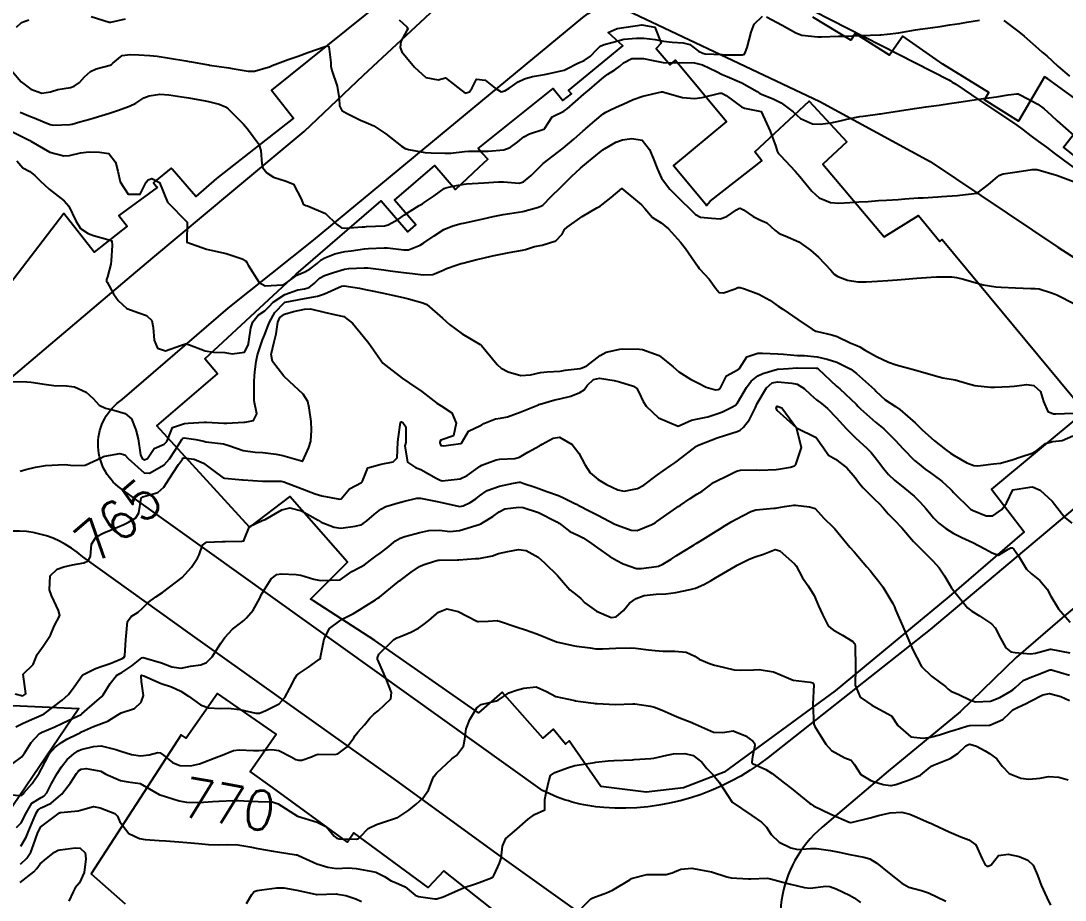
# Model space of a CAD drawing. Header units: metres. Extents: x 318500 to 325275, y 7408834 to 7428799.
# Drawn here: x 320333.5 to 320439.3, y 7410023.3 to 7410112.4 of the extents above; entities that cross this region are included whole.
import ezdxf
from ezdxf.enums import TextEntityAlignment as Align

# ---------------------------------------------------------------- set-up
doc = ezdxf.new("R2010")
doc.units = ezdxf.units.M
doc.header["$MEASUREMENT"] = 0
for name, color, linetype in [('Cotas', 45, 'Continuous'), ('Curvas de Nivel 1m', 11, 'Continuous'), ('Curvas de Nivel 5m', 15, 'Continuous'), ('Edificações', 30, 'Continuous'), ('Vias Primárias', 230, 'Continuous')]:
    doc.layers.add(name, color=color, linetype=linetype)
doc.styles.add('Style-STANDARD', font='STANDARD.shx')

msp = doc.modelspace()

# ---------------------------------------------------------------- linework, layer by layer
at = {"layer": 'Curvas de Nivel 1m', "flags": 128}
for points, elevation in [([(320333.04, 7410111.77), (320333.54, 7410112.23), (320334.29, 7410112.51)], 758), ([(320340.59, 7410112.83), (320342.42, 7410112.26), (320342.58, 7410112.26), (320344.08, 7410112.59)], 758), ([(320371.8, 7410112.51), (320372.58, 7410111.8), (320372.66, 7410111.7), (320372.69, 7410111.59), (320372.58, 7410111.43), (320371.97, 7410110.3), (320371.9, 7410109.71), (320372.07, 7410109.24), (320372.54, 7410108.68), (320373.37, 7410107.69), (320374.51, 7410106.64), (320375.76, 7410106.42), (320376.51, 7410106.61), (320377.74, 7410105.63), (320378.49, 7410105.07), (320378.92, 7410105.19), (320379.2, 7410105.61), (320379.63, 7410106.49), (320380.51, 7410106.38), (320381.53, 7410105.58), (320382.13, 7410105.21), (320382.5, 7410105.29), (320382.94, 7410105.56), (320383.85, 7410106.21), (320384.51, 7410106.52), (320385.3, 7410106.75), (320386.52, 7410106.96), (320386.98, 7410107.05), (320388.53, 7410107.41), (320388.59, 7410107.43), (320388.71, 7410107.49), (320389.91, 7410108.1), (320390.54, 7410108.39), (320391.19, 7410108.81), (320391.78, 7410109.45), (320392.17, 7410109.84), (320392.57, 7410109.99), (320393.33, 7410110.19), (320394.57, 7410110.54), (320395.83, 7410110.65), (320396.57, 7410110.63), (320397.73, 7410110.52), (320398.57, 7410110.35), (320399.46, 7410110.23), (320400.57, 7410110.17), (320401.25, 7410110), (320402.12, 7410109.31), (320402.56, 7410109.11), (320402.79, 7410109.07), (320404.56, 7410108.98), (320404.87, 7410108.96), (320406.56, 7410108.96), (320406.78, 7410109.03), (320406.9, 7410109.24), (320407.04, 7410109.71), (320407.46, 7410111.24), (320407.76, 7410112.07), (320408.6, 7410112.86)], 758), ([(320409.01, 7410112.81), (320410.59, 7410111.96), (320411.97, 7410111.18), (320412.58, 7410110.93), (320414.2, 7410110.77), (320414.58, 7410110.77), (320416.29, 7410110.83), (320416.58, 7410110.84), (320416.84, 7410110.85), (320418.58, 7410110.91), (320420.49, 7410110.97), (320420.58, 7410110.98), (320421.22, 7410111.05), (320422.43, 7410111.19), (320422.58, 7410111.21), (320424.12, 7410111.48), (320424.59, 7410111.55), (320425.86, 7410111.73), (320426.59, 7410111.83), (320427.58, 7410111.98), (320428.6, 7410112.14), (320429.29, 7410112.25), (320430.6, 7410112.45)], 758), ([(320433.07, 7410112.43), (320434.59, 7410111.29), (320435.1, 7410110.86), (320436.57, 7410109.57), (320436.95, 7410109.23), (320437.4, 7410108.84), (320438.54, 7410107.82), (320439.69, 7410106.8)], 758), ([(320332.52, 7410107.36), (320333.5, 7410106.23), (320334.49, 7410105.49), (320335.61, 7410105.07), (320336.49, 7410105.2), (320337.23, 7410105.43), (320338.49, 7410105.64), (320338.88, 7410105.77), (320339.41, 7410106.15), (320339.93, 7410106.72), (320340.52, 7410107.25), (320341.09, 7410107.55), (320342.53, 7410107.91), (320342.66, 7410107.97), (320342.8, 7410108.1), (320343.75, 7410108.87), (320344.54, 7410109), (320345.44, 7410108.96), (320346.54, 7410108.9), (320347.3, 7410108.81), (320348.54, 7410108.6), (320350.2, 7410108.33), (320350.53, 7410108.28), (320350.78, 7410108.24), (320352.28, 7410107.97), (320352.53, 7410107.93), (320352.58, 7410107.92), (320354.53, 7410107.62), (320354.9, 7410107.56), (320356.52, 7410107.29), (320357.15, 7410107.29), (320358.53, 7410107.69), (320358.67, 7410107.75), (320358.95, 7410107.88), (320360.54, 7410108.48), (320361.58, 7410108.81), (320362.54, 7410109.19), (320364.32, 7410109.81), (320364.5, 7410109.86), (320364.55, 7410109.87), (320364.67, 7410109.81), (320364.89, 7410108.16), (320364.87, 7410107.8), (320364.97, 7410107.36), (320365.53, 7410105.79), (320365.73, 7410104.54), (320365.75, 7410103.79), (320366, 7410103.32), (320366.46, 7410103.04), (320367.87, 7410102.35), (320368.45, 7410102.09), (320368.7, 7410102), (320369.22, 7410101.75), (320370.44, 7410100.95), (320372.04, 7410099.71), (320372.42, 7410099.45), (320372.74, 7410099.37), (320374.41, 7410099.07), (320375.04, 7410099.03), (320376.41, 7410098.99), (320377.05, 7410099), (320378.41, 7410099.17), (320378.83, 7410099.2), (320380.41, 7410099.19), (320380.81, 7410099.19), (320382.42, 7410099.32), (320383.06, 7410099.56), (320383.83, 7410100.15), (320384.44, 7410100.64), (320385.01, 7410100.96), (320386.45, 7410101.43), (320386.51, 7410101.45), (320386.55, 7410101.51), (320387.31, 7410102.66), (320388.48, 7410103.24), (320388.63, 7410103.33), (320388.81, 7410103.49), (320390.5, 7410104.96), (320391.09, 7410105.45), (320391.85, 7410106.1), (320392.52, 7410106.7), (320392.94, 7410107.01), (320393.65, 7410107.42), (320394.16, 7410107.79), (320394.54, 7410108.14), (320395.37, 7410108.58), (320396.55, 7410108.59), (320397.54, 7410108.37), (320398.54, 7410108.17), (320399.73, 7410108.15), (320400.54, 7410108.18), (320401.71, 7410108.14), (320402.54, 7410107.94), (320403.95, 7410107.28), (320404.53, 7410106.97), (320405.04, 7410106.75), (320406.51, 7410106.11), (320408.07, 7410105.23), (320408.33, 7410105.05), (320408.5, 7410104.97), (320409.75, 7410104.46), (320410.49, 7410104.09), (320411.73, 7410103.18), (320412.47, 7410102.5), (320413.66, 7410101.96), (320414.46, 7410101.94), (320415.52, 7410102.06), (320416.47, 7410102.26), (320417.14, 7410102.43), (320418.47, 7410102.69), (320418.82, 7410102.74), (320420.48, 7410102.98), (320420.55, 7410102.99), (320420.98, 7410103.05), (320422.48, 7410103.27), (320424, 7410103.5), (320424.49, 7410103.57), (320425.15, 7410103.67), (320426.49, 7410103.86), (320427.54, 7410104.01), (320428.49, 7410104.15), (320429.18, 7410104.25), (320430.5, 7410104.45), (320432.31, 7410104.71), (320432.5, 7410104.74), (320433.5, 7410104.89), (320434.36, 7410105.01), (320434.5, 7410104.99), (320434.78, 7410104.87), (320436.49, 7410103.95), (320437.13, 7410103.48), (320437.86, 7410102.83), (320438.47, 7410102.28), (320440.14, 7410100.79)], 759), ([(320332.44, 7410101.25), (320334.32, 7410100.31), (320334.42, 7410100.26), (320334.5, 7410100.21), (320336.4, 7410099.09), (320337.83, 7410098.73), (320338.4, 7410098.77), (320339.51, 7410099.04), (320340.4, 7410099.12), (320341.44, 7410099.08), (320342.4, 7410098.95), (320343.06, 7410098.09), (320343.29, 7410097.18), (320343.55, 7410096.09), (320344.35, 7410094.84), (320345.57, 7410094.84), (320346.18, 7410096.05), (320346.37, 7410096.28), (320346.75, 7410096.42), (320347.52, 7410096.03), (320348.34, 7410094.02), (320350.31, 7410092), (320350.29, 7410089.99), (320352.28, 7410089.27), (320353.18, 7410089.05), (320354.27, 7410088.83), (320355.88, 7410088.3), (320356.26, 7410088.07), (320356.37, 7410087.91), (320356.51, 7410087.65), (320357.61, 7410085.9), (320358.23, 7410085.56), (320360.02, 7410085.65), (320360.23, 7410085.76), (320360.38, 7410085.86), (320361.44, 7410086.64), (320362.25, 7410086.97), (320362.8, 7410087.28), (320363.48, 7410087.82), (320363.89, 7410088.19), (320364.27, 7410088.4), (320365.27, 7410088.8), (320366.28, 7410089.02), (320366.94, 7410089.11), (320368.28, 7410089.3), (320368.69, 7410089.34), (320370.29, 7410089.41), (320370.62, 7410089.39), (320372.28, 7410089.19), (320372.76, 7410089.21), (320373.92, 7410089.68), (320374.29, 7410089.9), (320375.33, 7410090.63), (320376.31, 7410091.27), (320377.25, 7410091.64), (320378.09, 7410091.85), (320378.31, 7410091.9), (320379.71, 7410092.21), (320380.32, 7410092.35), (320381.32, 7410092.58), (320382.33, 7410092.78), (320383.01, 7410092.88), (320384.33, 7410093.09), (320385.91, 7410093.52), (320386.21, 7410093.64), (320386.34, 7410093.73), (320387.24, 7410094.62), (320388.11, 7410095.49), (320388.24, 7410095.62), (320388.37, 7410095.75), (320389.26, 7410096.61), (320390.16, 7410097.46), (320390.4, 7410097.67), (320391.74, 7410098.76), (320392.42, 7410099.32), (320392.49, 7410099.36), (320392.59, 7410099.43), (320393.74, 7410100.11), (320394.43, 7410100.35), (320395.37, 7410100.46), (320396.43, 7410100.3), (320397.17, 7410099.37), (320397.53, 7410098.48), (320397.96, 7410097.36), (320398.39, 7410096.45), (320399.22, 7410095.34), (320400.35, 7410094.23), (320401.27, 7410093.32), (320401.81, 7410092.78), (320402.33, 7410092.51), (320403.45, 7410092.4), (320404.33, 7410092.35), (320405, 7410092.59), (320405.98, 7410093.25), (320406.2, 7410093.39), (320406.34, 7410093.41), (320406.67, 7410093.25), (320407.67, 7410092.56), (320408.33, 7410092.24), (320409.04, 7410091.93), (320409.87, 7410091.2), (320410.31, 7410090.86), (320410.9, 7410090.6), (320412.3, 7410090.02), (320413.48, 7410089.15), (320414.28, 7410088.44), (320415.54, 7410087.12), (320415.88, 7410086.74), (320416.25, 7410086.49), (320417.21, 7410086.14), (320418.25, 7410085.94), (320419.12, 7410085.95), (320420.25, 7410086.02), (320421.29, 7410086.09), (320422.25, 7410086.15), (320423.06, 7410086.22), (320424.25, 7410086.33), (320425.7, 7410086.43), (320426.25, 7410086.47), (320427.77, 7410086.47), (320428.25, 7410086.4), (320428.98, 7410086.21), (320430.25, 7410085.85), (320430.97, 7410085.65), (320432.25, 7410085.45), (320432.77, 7410085.41), (320434.24, 7410085.34), (320435.8, 7410085.29), (320436.24, 7410085.29), (320436.64, 7410085.24), (320437.9, 7410084.83), (320438.24, 7410084.7), (320438.41, 7410084.64), (320440.22, 7410083.72)], 761), ([(320333.08, 7410098.23), (320333.69, 7410097.52), (320334.38, 7410097.13), (320334.9, 7410096.73), (320335.43, 7410096.19), (320336.36, 7410095.35), (320337.85, 7410094.16), (320338.33, 7410093.62), (320339.03, 7410092.15), (320339.52, 7410091.36), (320340.3, 7410090.86), (320340.82, 7410090.65), (320342.29, 7410090.23), (320342.7, 7410090.1), (320342.73, 7410089.65), (320342.63, 7410088.09), (320342.59, 7410087.76), (320342.24, 7410086.47), (320342.15, 7410086.19), (320342.14, 7410086.1), (320342.16, 7410086.03), (320342.23, 7410085.91), (320342.87, 7410084.75), (320343.33, 7410084.08), (320344.2, 7410083.24), (320345.42, 7410082.83), (320346.19, 7410082.53), (320346.74, 7410082.04), (320346.89, 7410081.32), (320346.97, 7410080.04), (320347.33, 7410079.22), (320348.14, 7410078.98), (320349.65, 7410079.5), (320350.15, 7410079.66), (320350.55, 7410079.58), (320352.14, 7410078.97), (320353, 7410078.82), (320354.14, 7410078.8), (320354.87, 7410078.66), (320356.14, 7410078.82), (320356.5, 7410079.55), (320356.57, 7410079.91), (320356.77, 7410081.3), (320356.97, 7410081.9), (320357.52, 7410082.57), (320358.2, 7410083), (320358.64, 7410083.45), (320359.04, 7410083.88), (320360.22, 7410084.66), (320361.53, 7410085.14), (320362.22, 7410085.26), (320362.67, 7410085.38), (320363.23, 7410085.82), (320363.73, 7410086.32), (320364.24, 7410086.6), (320365.14, 7410086.9), (320366.25, 7410087.25), (320366.71, 7410087.32), (320368.25, 7410087.38), (320368.64, 7410087.36), (320370.25, 7410087.17), (320370.89, 7410087.08), (320372.25, 7410086.9), (320373.14, 7410086.79), (320374.24, 7410086.66), (320375.2, 7410086.71), (320376.25, 7410087.12), (320376.61, 7410087.29), (320377.58, 7410087.63), (320378.08, 7410087.8), (320378.26, 7410087.86), (320379.66, 7410088.21), (320380.27, 7410088.35), (320381.27, 7410088.59), (320382.28, 7410088.79), (320382.93, 7410088.91), (320384.28, 7410089.16), (320384.6, 7410089.22), (320385.5, 7410089.52), (320386.29, 7410089.68), (320387.68, 7410090.11), (320388.31, 7410090.79), (320388.56, 7410091.24), (320388.83, 7410091.48), (320390.33, 7410092.58), (320391.83, 7410093.44), (320392.15, 7410093.62), (320392.34, 7410093.76), (320393.27, 7410094.5), (320394.37, 7410095.41), (320396.35, 7410093.77), (320396.69, 7410093.37), (320397.45, 7410092.48), (320398.33, 7410091.94), (320399.07, 7410091.34), (320400.3, 7410089.97), (320400.81, 7410089.32), (320402.1, 7410087.47), (320402.19, 7410087.3), (320402.22, 7410087.26), (320402.26, 7410087.23), (320403.21, 7410086.24), (320403.88, 7410085.28), (320404.23, 7410084.89), (320404.67, 7410084.83), (320405.84, 7410085.25), (320406.12, 7410085.37), (320406.24, 7410085.39), (320406.36, 7410085.37), (320406.8, 7410085.24), (320408.23, 7410084.72), (320409.34, 7410084.09), (320410.21, 7410083.49), (320410.65, 7410083.19), (320412.19, 7410082.13), (320413.64, 7410081.15), (320414.01, 7410080.97), (320414.18, 7410080.92), (320415.63, 7410080.58), (320416.17, 7410080.4), (320417.49, 7410079.77), (320418.16, 7410079.49), (320418.46, 7410079.38), (320418.93, 7410079.08), (320420.15, 7410078.39), (320421.36, 7410077.83), (320422.14, 7410077.56), (320424.13, 7410077.01), (320426.12, 7410076.42), (320426.87, 7410076.22), (320428.12, 7410076.02), (320429.39, 7410075.66), (320430.11, 7410075.46), (320431.71, 7410075.3), (320432.11, 7410075.3), (320433.62, 7410075.36), (320434.11, 7410075.4), (320435.4, 7410075.57), (320436.11, 7410075.46), (320436.78, 7410074.84), (320437.08, 7410073.82), (320437.51, 7410072.83), (320438.08, 7410072.58), (320438.31, 7410072.58), (320440.08, 7410072.66)], 762), ([(320332.46, 7410075.86), (320334.09, 7410075.82), (320334.51, 7410075.79), (320336.09, 7410075.54), (320336.82, 7410075.44), (320338.09, 7410075.41), (320338.92, 7410075.31), (320340.08, 7410074.78), (320340.8, 7410074.12), (320341.42, 7410073.47), (320342.06, 7410073.14), (320342.91, 7410072.94), (320344.06, 7410072.62), (320344.7, 7410072.06), (320345.14, 7410070.96), (320345.35, 7410070.06), (320345.61, 7410068.44), (320345.76, 7410068.05), (320345.99, 7410067.91), (320346.31, 7410068.05), (320346.98, 7410069.06), (320348.01, 7410069.52), (320348.26, 7410069.77), (320348.35, 7410070.02), (320348.84, 7410071.21), (320350.04, 7410071.61), (320350.41, 7410071.62), (320352.05, 7410071.73), (320352.28, 7410071.73), (320354.05, 7410071.64), (320354.35, 7410071.63), (320356.05, 7410071.73), (320356.21, 7410071.75), (320357.04, 7410071.9), (320357.38, 7410072.57), (320357.11, 7410073.9), (320357.11, 7410074.87), (320357.1, 7410075.9), (320357.17, 7410076.85), (320357.31, 7410077.9), (320357.46, 7410078.57), (320357.88, 7410079.89), (320357.96, 7410080.09), (320358.16, 7410080.54), (320358.53, 7410081.53), (320358.65, 7410081.88), (320359.22, 7410082.85), (320360.17, 7410083.86), (320360.21, 7410083.89), (320360.26, 7410083.91), (320362.21, 7410084.28), (320363.54, 7410084.49), (320364.22, 7410084.73), (320365.97, 7410085.52), (320366.23, 7410085.56), (320367.78, 7410085.32), (320368.22, 7410085.22), (320368.9, 7410085.07), (320370.22, 7410084.81), (320371.12, 7410084.62), (320372.22, 7410084.37), (320372.76, 7410084.24), (320374.21, 7410083.83), (320374.59, 7410083.67), (320376.19, 7410082.28), (320376.89, 7410081.64), (320378.17, 7410080.68), (320379.99, 7410079.59), (320380.1, 7410079.54), (320380.15, 7410079.5), (320381.74, 7410077.57), (320382.12, 7410077.22), (320382.84, 7410076.84), (320384.11, 7410076.45), (320385.11, 7410076.53), (320386.12, 7410076.78), (320386.79, 7410076.83), (320388.12, 7410076.91), (320388.62, 7410076.99), (320390.13, 7410077.17), (320390.35, 7410077.23), (320390.8, 7410077.45), (320392.15, 7410078.49), (320392.76, 7410078.82), (320394.16, 7410079.12), (320394.41, 7410079.15), (320396.16, 7410079.12), (320396.44, 7410079.09), (320398.15, 7410078.49), (320399.56, 7410077.34), (320400.12, 7410076.85), (320401.33, 7410076.09), (320402.11, 7410075.68), (320402.91, 7410075.29), (320403.84, 7410075.01), (320404.1, 7410075.06), (320404.24, 7410075.13), (320404.37, 7410075.27), (320404.96, 7410076.42), (320406.13, 7410077.06), (320406.23, 7410077.14), (320406.3, 7410077.25), (320407.01, 7410078.37), (320408.15, 7410078.74), (320408.62, 7410078.74), (320410.15, 7410078.66), (320410.73, 7410078.61), (320412.15, 7410078.5), (320412.83, 7410078.48), (320414.15, 7410078.35), (320415.15, 7410078.12), (320416.14, 7410077.83), (320417.57, 7410077.1), (320418.12, 7410076.68), (320419.94, 7410075.06), (320420.02, 7410074.98), (320420.1, 7410074.89), (320421.05, 7410074.01), (320422.08, 7410073.31), (320422.52, 7410073.03), (320424.06, 7410071.68), (320424.75, 7410071), (320426.03, 7410069.83), (320427.14, 7410068.96), (320427.65, 7410068.59), (320428.01, 7410068.35), (320429.32, 7410067.62), (320430, 7410067.36), (320430.41, 7410067.33), (320432.01, 7410067.5), (320432.72, 7410067.6), (320434.01, 7410067.97), (320434.68, 7410068.2), (320436.02, 7410068.63), (320436.36, 7410068.84), (320437.28, 7410069.58), (320438.03, 7410069.77), (320438.95, 7410069.89), (320440.04, 7410070.36)], 763), ([(320333.42, 7410066.77), (320333.98, 7410066.93), (320334.97, 7410067.18), (320335.98, 7410067.34), (320337.24, 7410067.42), (320337.98, 7410067.44), (320338.76, 7410067.36), (320339.98, 7410067.39), (320341.61, 7410068.11), (320341.85, 7410068.25), (320341.99, 7410068.29), (320343.5, 7410068.57), (320344, 7410068.44), (320344.35, 7410068.07), (320345.98, 7410066.62), (320346.5, 7410066.57), (320347.98, 7410067.43), (320348.53, 7410068.01), (320349.11, 7410068.9), (320349.8, 7410069.99), (320349.89, 7410070.12), (320350.02, 7410070.15), (320351.21, 7410069.98), (320352.02, 7410069.81), (320352.22, 7410069.76), (320354.01, 7410069.54), (320354.56, 7410069.38), (320356, 7410068.87), (320357.2, 7410068.7), (320358, 7410068.68), (320359.35, 7410068.51), (320360, 7410068.36), (320361.89, 7410067.83), (320361.97, 7410067.81), (320361.99, 7410067.8), (320362.02, 7410067.8), (320362.05, 7410067.83), (320362.66, 7410069.18), (320362.85, 7410069.82), (320362.92, 7410070.93), (320362.87, 7410071.82), (320362.7, 7410073.19), (320362.54, 7410073.83), (320362.08, 7410074.58), (320360.69, 7410075.85), (320360.11, 7410076.41), (320358.97, 7410077.88), (320358.84, 7410078.58), (320359.14, 7410079.88), (320359.33, 7410080.7), (320359.51, 7410081.87), (320359.72, 7410082.33), (320360.19, 7410082.68), (320361.1, 7410082.94), (320362.2, 7410083.2), (320362.81, 7410083.21), (320364.2, 7410082.89), (320365.37, 7410082.62), (320366.19, 7410082.43), (320367.07, 7410081.77), (320368.16, 7410080.46), (320368.72, 7410079.74), (320370.13, 7410077.73), (320372.11, 7410076.19), (320372.84, 7410075.69), (320374.09, 7410074.84), (320375.63, 7410073.65), (320376.07, 7410073.39), (320377.12, 7410072.69), (320377.56, 7410071.63), (320377.32, 7410070.34), (320376.02, 7410069.92), (320375.92, 7410069.75), (320375.92, 7410069.65), (320376.02, 7410069.38), (320376.31, 7410069.35), (320378.02, 7410069.56), (320378.07, 7410069.57), (320378.12, 7410069.62), (320378.81, 7410070.84), (320380.05, 7410071.41), (320380.18, 7410071.46), (320380.39, 7410071.59), (320381.55, 7410072.08), (320382.06, 7410072.14), (320382.77, 7410072.27), (320384.06, 7410072.75), (320385.92, 7410073.51), (320386.03, 7410073.55), (320386.07, 7410073.57), (320387.58, 7410073.99), (320388.08, 7410074.09), (320389.18, 7410074.38), (320390.09, 7410074.73), (320390.53, 7410075.01), (320390.84, 7410075.45), (320391.49, 7410076.06), (320392.11, 7410076.18), (320393.57, 7410075.95), (320394.11, 7410075.84), (320395.55, 7410075.39), (320395.87, 7410075.16), (320396.09, 7410074.76), (320396.53, 7410073.82), (320396.82, 7410073.37), (320398.06, 7410072.18), (320400.05, 7410071.33), (320401.42, 7410071.95), (320402.06, 7410072.07), (320403.07, 7410072.28), (320404.07, 7410072.6), (320404.55, 7410072.79), (320405.49, 7410073.26), (320405.87, 7410073.46), (320406.08, 7410073.68), (320407, 7410075.24), (320407.45, 7410075.88), (320408.12, 7410076.42), (320408.65, 7410076.68), (320410.13, 7410077.1), (320410.2, 7410077.11), (320411.24, 7410077.18), (320412.07, 7410077.23), (320412.13, 7410077.24), (320414.05, 7410077.22), (320414.13, 7410077.21), (320414.26, 7410077.14), (320416.1, 7410075.4), (320416.43, 7410075.11), (320418.08, 7410073.56), (320418.31, 7410073.31), (320418.53, 7410073.08), (320420.06, 7410071.74), (320420.89, 7410071.05), (320422.03, 7410069.93), (320422.86, 7410069.02), (320424.01, 7410067.85), (320424.47, 7410067.47), (320425.09, 7410066.99), (320425.62, 7410066.61), (320425.99, 7410066.34), (320426.76, 7410065.75), (320427.65, 7410064.95), (320427.81, 7410064.79), (320427.97, 7410064.62), (320429.69, 7410062.93), (320429.94, 7410062.78), (320431.28, 7410062.26), (320431.93, 7410062.24), (320432.84, 7410062.89), (320433.31, 7410063.52), (320433.97, 7410064.87), (320435.69, 7410065.14), (320435.97, 7410065.17), (320436.72, 7410064.84), (320437.95, 7410063.73), (320438.66, 7410062.81), (320439.22, 7410062.08), (320439.93, 7410061.49)], 764), ([(320332.97, 7410040.88), (320333.64, 7410041.22), (320334.33, 7410041.51), (320335.65, 7410042.08), (320335.72, 7410042.11), (320335.84, 7410042.18), (320337.66, 7410043.58), (320337.98, 7410043.84), (320338.29, 7410044.14), (320338.89, 7410044.93), (320339.7, 7410046.08), (320339.72, 7410046.11), (320339.74, 7410046.13), (320341.04, 7410046.78), (320341.71, 7410047.01), (320342.52, 7410047.29), (320343.73, 7410047.8), (320343.9, 7410047.9), (320344, 7410048.07), (320344.11, 7410049.71), (320344.14, 7410050.07), (320344.29, 7410051.55), (320344.66, 7410052.06), (320345.35, 7410052.49), (320345.79, 7410052.91), (320346.37, 7410053.47), (320347.15, 7410054.03), (320347.81, 7410054.49), (320349.83, 7410055.99), (320350.78, 7410057.05), (320351.38, 7410057.97), (320351.53, 7410058.31), (320351.88, 7410059.26), (320352.28, 7410059.57), (320353.89, 7410059.66), (320354.16, 7410059.66), (320355.89, 7410059.67), (320356.07, 7410059.73), (320356.14, 7410059.91), (320356.64, 7410061.17), (320357.91, 7410061.78), (320358.21, 7410061.89), (320359.93, 7410062.87), (320360.73, 7410063.05), (320361.92, 7410062.74), (320363.59, 7410061.81), (320363.91, 7410061.62), (320365.2, 7410061.09), (320365.9, 7410060.99), (320367.34, 7410061.19), (320367.91, 7410061.34), (320368.17, 7410061.48), (320368.51, 7410061.74), (320369.28, 7410062.37), (320369.93, 7410062.91), (320370.45, 7410063.2), (320371.94, 7410063.63), (320372, 7410063.64), (320372.19, 7410063.7), (320373.58, 7410064.04), (320373.95, 7410064.03), (320375.82, 7410063.65), (320375.94, 7410063.62), (320375.97, 7410063.62), (320377.93, 7410063.18), (320378.3, 7410063.25), (320378.99, 7410063.6), (320379.58, 7410063.96), (320379.95, 7410064.27), (320380.72, 7410064.82), (320381.97, 7410065.26), (320383.39, 7410065.55), (320383.97, 7410065.65), (320384.09, 7410065.65), (320384.43, 7410065.53), (320385.59, 7410065.15), (320385.96, 7410065.01), (320386.76, 7410064.7), (320387.95, 7410064.32), (320388.52, 7410064.05), (320389.67, 7410063.46), (320389.85, 7410063.38), (320389.94, 7410063.34), (320391.19, 7410062.7), (320391.92, 7410062.32), (320393.64, 7410061.41), (320393.91, 7410061.29), (320395.31, 7410060.79), (320395.9, 7410060.77), (320397.41, 7410061.36), (320397.72, 7410061.54), (320397.91, 7410061.68), (320398.9, 7410062.37), (320399.94, 7410063.08), (320400.08, 7410063.18), (320400.29, 7410063.32), (320401.27, 7410064), (320401.96, 7410064.43), (320402.5, 7410064.76), (320403.2, 7410065.28), (320403.64, 7410065.61), (320403.98, 7410065.81), (320404.97, 7410066.28), (320405.99, 7410066.78), (320406.37, 7410066.87), (320408, 7410066.9), (320408.32, 7410066.89), (320410, 7410066.94), (320410.23, 7410066.96), (320411.44, 7410067.18), (320411.86, 7410067.31), (320412, 7410067.45), (320412.56, 7410069.16), (320412.05, 7410071.17), (320410.08, 7410072.91), (320410, 7410073.19), (320410.08, 7410073.35), (320410.55, 7410073.19), (320412.05, 7410071.17), (320414.04, 7410070.2), (320414.78, 7410069.13), (320415.28, 7410068.39), (320416.01, 7410068), (320417.15, 7410067.1), (320417.99, 7410066.12), (320418.42, 7410065.53), (320418.79, 7410065.08), (320419.95, 7410063.93), (320420.41, 7410063.51), (320420.84, 7410063.05), (320421.33, 7410062.44), (320421.93, 7410061.85), (320422.71, 7410061.02), (320423.9, 7410059.66), (320424.55, 7410059), (320425.87, 7410057.69), (320426.52, 7410056.97), (320427.06, 7410056.17), (320427.75, 7410054.95), (320427.84, 7410054.81), (320429.37, 7410052.93), (320429.8, 7410052.59), (320430.6, 7410052.12), (320431.79, 7410051.32), (320432.19, 7410050.89), (320432.73, 7410049.85), (320433.26, 7410048.88), (320433.75, 7410048.46), (320434.21, 7410048.4), (320435.75, 7410048.28), (320436.25, 7410048.35), (320437.76, 7410048.74), (320437.83, 7410048.74), (320439.75, 7410048.38)], 766), ([(320332.65, 7410037.15), (320333.59, 7410037.83), (320333.84, 7410038.21), (320334.52, 7410039.28), (320335.38, 7410040.18), (320335.53, 7410040.28), (320335.62, 7410040.32), (320336.92, 7410040.87), (320337.64, 7410041.21), (320338.28, 7410041.51), (320339.57, 7410042.13), (320339.62, 7410042.16), (320339.65, 7410042.19), (320340.2, 7410042.67), (320341.67, 7410043.95), (320341.8, 7410044.1), (320342.51, 7410045.27), (320343.16, 7410046.08), (320343.5, 7410046.28), (320343.7, 7410046.37), (320344.73, 7410047.04), (320345.73, 7410047.85), (320345.88, 7410047.89), (320347.72, 7410047.34), (320348.77, 7410046.95), (320349.71, 7410046.83), (320350.67, 7410047.02), (320351.72, 7410047.16), (320352.3, 7410047.38), (320352.85, 7410047.95), (320353.74, 7410049.35), (320354.15, 7410049.93), (320354.92, 7410050.77), (320355.77, 7410051.42), (320356.05, 7410051.64), (320356.33, 7410051.9), (320357.01, 7410052.68), (320357.68, 7410053.89), (320357.71, 7410053.99), (320357.81, 7410054.24), (320358.85, 7410055.87), (320359.4, 7410056.31), (320359.84, 7410056.38), (320361.38, 7410056.3), (320361.84, 7410056.24), (320363.17, 7410055.82), (320363.83, 7410055.68), (320365.83, 7410055.78), (320366.99, 7410056.62), (320367.85, 7410057.04), (320368.29, 7410057.3), (320368.89, 7410057.74), (320369.45, 7410058.15), (320369.87, 7410058.47), (320370.58, 7410059.02), (320371.44, 7410059.71), (320371.89, 7410059.99), (320372.36, 7410060.16), (320373.9, 7410060.56), (320374.82, 7410060.75), (320375.9, 7410060.8), (320376.93, 7410060.66), (320377.9, 7410060.75), (320379.58, 7410061.27), (320379.91, 7410061.37), (320380.06, 7410061.43), (320380.33, 7410061.59), (320381.3, 7410062.19), (320381.93, 7410062.67), (320382.52, 7410062.97), (320383.93, 7410063.14), (320384.37, 7410063.1), (320385.93, 7410062.6), (320387.78, 7410061.63), (320387.91, 7410061.55), (320387.95, 7410061.52), (320388, 7410061.49), (320389.1, 7410060.67), (320389.9, 7410060.28), (320390.45, 7410060.01), (320391.29, 7410059.44), (320391.88, 7410058.99), (320393.15, 7410058.14), (320393.86, 7410057.73), (320394.5, 7410057.4), (320395.85, 7410056.9), (320396.31, 7410056.92), (320397.86, 7410057.1), (320398.07, 7410057.14), (320398.5, 7410057.34), (320399.35, 7410057.86), (320399.87, 7410058.19), (320400.57, 7410058.63), (320401.67, 7410059.3), (320401.89, 7410059.44), (320402.29, 7410059.69), (320403.9, 7410060.69), (320404.26, 7410060.91), (320404.84, 7410061.26), (320405.51, 7410061.67), (320405.93, 7410061.91), (320407.41, 7410062.7), (320407.94, 7410062.87), (320409.76, 7410063.01), (320409.94, 7410063.03), (320410.08, 7410063.05), (320410.85, 7410063.18), (320411.77, 7410063.34), (320411.94, 7410063.34), (320413.36, 7410063.15), (320413.84, 7410063.04), (320413.94, 7410062.98), (320414.82, 7410062.02), (320415.75, 7410061.11), (320415.92, 7410060.93), (320417.45, 7410059.09), (320417.88, 7410058.59), (320419.19, 7410057.07), (320419.5, 7410056.7), (320419.85, 7410056.27), (320420.39, 7410055.6), (320420.79, 7410055.05), (320421.81, 7410053.35), (320421.97, 7410053.03), (320422.09, 7410052.74), (320422.82, 7410051.02), (320423.64, 7410049.13), (320423.69, 7410049.01), (320423.76, 7410048.8), (320424.73, 7410047), (320425.72, 7410046.02), (320427.14, 7410044.96), (320427.43, 7410044.69), (320427.7, 7410044.48), (320428.48, 7410044.15), (320429.69, 7410043.56), (320430.18, 7410043.42), (320431.69, 7410043.47), (320432.64, 7410043.84), (320433.7, 7410044.44), (320433.96, 7410044.61), (320434.25, 7410044.86), (320435.02, 7410045.55), (320435.72, 7410045.88), (320436.43, 7410046.13), (320437.73, 7410046.63), (320437.9, 7410046.64), (320439.72, 7410046.1)], 767), ([(320331.75, 7410034.02), (320333.54, 7410033.93), (320333.68, 7410034.06), (320333.8, 7410034.21), (320334.62, 7410035.13), (320335.34, 7410036.18), (320335.57, 7410036.61), (320336.39, 7410038.17), (320336.94, 7410038.82), (320337.61, 7410039.3), (320338.14, 7410039.62), (320339.17, 7410040.13), (320339.48, 7410040.28), (320339.62, 7410040.35), (320340.82, 7410040.92), (320341.64, 7410041.22), (320342.29, 7410041.45), (320343.29, 7410042.08), (320343.65, 7410042.28), (320344.99, 7410042.73), (320345.66, 7410043.36), (320345.89, 7410044.05), (320345.69, 7410045.48), (320345.65, 7410046.05), (320345.67, 7410046.08), (320345.7, 7410046.09), (320345.92, 7410046.05), (320347.69, 7410045.26), (320348.75, 7410044.94), (320349.68, 7410044.48), (320350.45, 7410043.98), (320351.66, 7410043.1), (320352.48, 7410042.78), (320353.66, 7410042.74), (320354.49, 7410042.76), (320355.66, 7410042.64), (320357.29, 7410042.25), (320357.65, 7410042.27), (320358.29, 7410042.52), (320359.66, 7410043.19), (320360.23, 7410043.85), (320360.73, 7410044.8), (320361.28, 7410045.84), (320361.45, 7410046.09), (320361.71, 7410046.31), (320362.62, 7410046.92), (320363.73, 7410047.71), (320363.79, 7410047.75), (320363.83, 7410047.81), (320363.84, 7410047.92), (320364.21, 7410049.8), (320364.74, 7410050.82), (320365.78, 7410051.62), (320365.88, 7410051.68), (320366.04, 7410051.78), (320367.19, 7410052.36), (320367.79, 7410052.72), (320368.42, 7410053.13), (320369.41, 7410053.73), (320369.65, 7410053.89), (320369.81, 7410054.02), (320371.54, 7410055.41), (320371.83, 7410055.65), (320371.89, 7410055.7), (320373, 7410056.53), (320373.85, 7410057.12), (320374.22, 7410057.3), (320375.37, 7410057.65), (320375.76, 7410057.75), (320375.86, 7410057.76), (320377.7, 7410057.78), (320377.86, 7410057.79), (320379.54, 7410057.92), (320379.87, 7410057.94), (320381.24, 7410058.2), (320381.87, 7410058.42), (320382.81, 7410058.62), (320383.88, 7410058.83), (320384.66, 7410058.74), (320385.87, 7410058.06), (320386.52, 7410057.5), (320387.84, 7410056.19), (320388.46, 7410055.48), (320389.1, 7410054.75), (320389.82, 7410054.18), (320390.22, 7410053.86), (320390.62, 7410053.45), (320391.8, 7410052.58), (320393.26, 7410051.94), (320393.79, 7410052), (320394.53, 7410052.67), (320395.15, 7410053.39), (320395.81, 7410053.87), (320396.61, 7410054.16), (320397.82, 7410054.31), (320398.81, 7410054.35), (320399.82, 7410054.48), (320401.29, 7410054.77), (320401.83, 7410054.91), (320402.68, 7410055.29), (320403.4, 7410055.71), (320403.84, 7410055.97), (320404.66, 7410056.45), (320405.86, 7410057.15), (320406.05, 7410057.25), (320407.24, 7410057.86), (320407.87, 7410058.1), (320408.7, 7410058.38), (320409.88, 7410058.83), (320410.37, 7410058.7), (320411.86, 7410057.39), (320412.02, 7410057.17), (320412.65, 7410055.96), (320413.23, 7410055.15), (320413.83, 7410054.16), (320414.28, 7410053.13), (320414.68, 7410052.24), (320415.27, 7410051.12), (320415.52, 7410050.86), (320415.78, 7410050.7), (320416.71, 7410050.16), (320417.76, 7410049.5), (320417.96, 7410049.28), (320417.99, 7410049.09), (320417.99, 7410048.86), (320418.04, 7410047.09), (320418.04, 7410046.78), (320418, 7410045.09), (320418.5, 7410043.89), (320419.68, 7410043.06), (320421.66, 7410041.97), (320422.3, 7410041.02), (320423.63, 7410039.87), (320424.89, 7410039.73), (320425.63, 7410039.81), (320426.55, 7410040.05), (320427.64, 7410040.44), (320428.04, 7410040.55), (320429.32, 7410040.93), (320429.57, 7410041.01), (320429.65, 7410041.02), (320431.52, 7410041.03), (320431.65, 7410041.05), (320432.94, 7410041.61), (320433.67, 7410042.29), (320433.96, 7410042.59), (320434.49, 7410042.86), (320435.31, 7410043.23), (320435.69, 7410043.43), (320437, 7410044.13), (320437.69, 7410044.26), (320438.83, 7410043.95), (320439.69, 7410043.55)], 768), ([(320333.03, 7410030.68), (320333.5, 7410031.16), (320334.04, 7410032.2), (320334.59, 7410033.13), (320335.53, 7410033.72), (320335.84, 7410033.87), (320336.11, 7410034.17), (320336.58, 7410035.14), (320337.15, 7410036.16), (320337.58, 7410036.82), (320338.18, 7410037.55), (320338.84, 7410038.14), (320339.28, 7410038.44), (320339.6, 7410038.57), (320340.85, 7410038.87), (320341.6, 7410038.95), (320343.09, 7410038.59), (320343.6, 7410038.41), (320344.67, 7410038.06), (320345.59, 7410037.94), (320346.46, 7410038.04), (320347.35, 7410038.27), (320347.59, 7410038.24), (320347.94, 7410038.01), (320348.83, 7410037.25), (320349.58, 7410036.96), (320350.65, 7410036.91), (320351.58, 7410037.11), (320353.49, 7410037.85), (320353.59, 7410037.89), (320353.71, 7410037.94), (320355.03, 7410038.49), (320355.6, 7410038.55), (320357.03, 7410038.47), (320357.6, 7410038.46), (320358.89, 7410038.58), (320359.6, 7410038.48), (320360.87, 7410037.84), (320361.33, 7410037.57), (320361.59, 7410037.49), (320361.93, 7410037.48), (320362.92, 7410037.82), (320363.36, 7410038.05), (320363.59, 7410038.1), (320365.3, 7410038.08), (320365.6, 7410038.15), (320366.52, 7410038.85), (320367.2, 7410039.76), (320367.36, 7410040.01), (320367.63, 7410040.34), (320368.3, 7410041.09), (320368.82, 7410041.74), (320369.23, 7410042.16), (320369.66, 7410042.5), (320370.96, 7410043.71), (320371.04, 7410044.35), (320370.48, 7410045.72), (320369.73, 7410047.42), (320369.62, 7410047.73), (320369.61, 7410047.85), (320369.73, 7410048.22), (320371.26, 7410049.71), (320371.58, 7410049.88), (320371.75, 7410049.95), (320372.98, 7410050.46), (320373.77, 7410050.88), (320374.23, 7410051.21), (320374.8, 7410051.66), (320375.34, 7410052.1), (320375.79, 7410052.49), (320376.62, 7410052.81), (320377.79, 7410052.55), (320379.67, 7410051.59), (320379.78, 7410051.54), (320379.84, 7410051.53), (320380.82, 7410051.58), (320381.72, 7410051.63), (320381.78, 7410051.62), (320381.97, 7410051.57), (320383.77, 7410050.98), (320384.59, 7410050.71), (320385.76, 7410050.28), (320387.75, 7410049.49), (320389.4, 7410049.12), (320389.75, 7410049.05), (320391.16, 7410048.86), (320391.74, 7410048.79), (320392.4, 7410048.77), (320393.74, 7410048.85), (320395.24, 7410048.88), (320395.74, 7410048.85), (320397.07, 7410048.68), (320397.74, 7410048.59), (320398.55, 7410048.53), (320399.74, 7410048.54), (320400.86, 7410048.43), (320401.74, 7410048.02), (320402.18, 7410047.74), (320403.23, 7410047.28), (320403.73, 7410047.13), (320403.92, 7410047.08), (320405.72, 7410046.66), (320406.36, 7410046.6), (320407.72, 7410046.65), (320408.27, 7410046.67), (320409.72, 7410046.46), (320411, 7410045.89), (320411.71, 7410045.61), (320413.44, 7410045.41), (320413.7, 7410045.33), (320413.81, 7410045.14), (320413.72, 7410043.18), (320413.72, 7410043.14), (320413.72, 7410043.1), (320413.81, 7410041.14), (320413.9, 7410040.89), (320415.02, 7410039.12), (320415.61, 7410038.46), (320416.96, 7410037.74), (320417.6, 7410037.49), (320417.88, 7410037.09), (320418.56, 7410036.05), (320419.57, 7410035.44), (320419.85, 7410035.33), (320420.82, 7410035.04), (320421.57, 7410034.92), (320421.68, 7410034.92), (320422.11, 7410035.02), (320423.2, 7410035.39), (320423.58, 7410035.52), (320424.6, 7410035.98), (320425.6, 7410036.77), (320425.71, 7410036.87), (320425.92, 7410036.98), (320427.61, 7410037.68), (320428.39, 7410038.17), (320429.22, 7410038.93), (320429.47, 7410039.09), (320429.62, 7410039.1), (320430.3, 7410038.92), (320431.16, 7410038.45), (320431.61, 7410038.18), (320432.35, 7410037.63), (320432.9, 7410036.88), (320433.59, 7410036.15), (320434.78, 7410035.66), (320435.58, 7410035.56), (320436.73, 7410035.68), (320437.59, 7410035.85), (320438.62, 7410035.77), (320439.58, 7410035.49)], 769), ([(320333.44, 7410026.96), (320334.09, 7410027.56), (320334.48, 7410028.19), (320334.76, 7410028.9), (320335.2, 7410030.18), (320335.5, 7410030.73), (320337.4, 7410032.15), (320337.47, 7410032.19), (320337.51, 7410032.2), (320339.27, 7410032.37), (320339.51, 7410032.44), (320340.84, 7410032.79), (320341.52, 7410032.67), (320343.01, 7410032.08), (320343.27, 7410031.83), (320343.5, 7410031.25), (320344.41, 7410030.06), (320345.48, 7410029.56), (320346.06, 7410029.46), (320347.48, 7410029.37), (320348.17, 7410029.32), (320349.48, 7410029.23), (320350.3, 7410029.16), (320351.48, 7410029.05), (320352.48, 7410028.95), (320353.47, 7410028.9), (320354.46, 7410028.94), (320355.47, 7410028.9), (320356.67, 7410028.7), (320357.47, 7410028.55), (320359.05, 7410028.28), (320359.47, 7410028.22), (320361.38, 7410027.91), (320361.46, 7410027.89), (320361.6, 7410027.83), (320363.45, 7410027), (320364.59, 7410026.65), (320365.44, 7410026.53), (320366.64, 7410026.57), (320367.44, 7410026.51), (320368.92, 7410026.26), (320369.44, 7410026.16), (320370.32, 7410025.72), (320371, 7410025.28), (320371.42, 7410025.1), (320372.4, 7410024.67), (320373.41, 7410023.82), (320373.75, 7410023.67), (320375.41, 7410023.43), (320375.62, 7410023.44), (320376.27, 7410023.64), (320377.42, 7410024.17), (320378.4, 7410024.58), (320379.42, 7410024.93), (320379.92, 7410025.09), (320381.17, 7410025.57), (320381.33, 7410025.67), (320381.43, 7410025.87), (320381.96, 7410027.05), (320382.15, 7410027.56), (320382.26, 7410028.77), (320382.61, 7410029.55), (320383.5, 7410030.3), (320384.86, 7410031.52), (320385.52, 7410032), (320386.57, 7410032.46), (320386.57, 7410033.5), (320386.71, 7410034.34), (320386.99, 7410035.5), (320387.14, 7410035.93), (320387.58, 7410036.23), (320388.84, 7410036.73), (320389.59, 7410036.97), (320391.4, 7410037.24), (320391.59, 7410037.27), (320391.72, 7410037.29), (320392.98, 7410037.42), (320393.54, 7410037.46), (320393.59, 7410037.46), (320395.43, 7410037.54), (320395.59, 7410037.55), (320397.28, 7410037.67), (320397.6, 7410037.7), (320398.93, 7410038.01), (320399.6, 7410038.12), (320400.74, 7410038.18), (320401.6, 7410037.98), (320402.45, 7410037.29), (320402.96, 7410036.66), (320403.58, 7410036.04), (320404.22, 7410035.26), (320405.54, 7410033.25), (320407.52, 7410031.9), (320408.52, 7410031.2), (320409.02, 7410030.71), (320409.5, 7410029.97), (320410.29, 7410029.18), (320411.48, 7410028.6), (320412.17, 7410028.46), (320413.48, 7410028.53), (320414.08, 7410028.53), (320415.48, 7410028.35), (320416.38, 7410028.19), (320417.47, 7410027.95), (320418.87, 7410027.66), (320419.47, 7410027.5), (320420.19, 7410027.05), (320421.44, 7410026.03), (320422.71, 7410025.02), (320423.43, 7410024.63), (320424.72, 7410024.28), (320425.43, 7410024.05), (320427.17, 7410023.2)], 771), ([(320333.42, 7410025.09), (320334.79, 7410026.19), (320335.1, 7410026.52), (320335.44, 7410027), (320336.09, 7410027.53), (320336.87, 7410028.16), (320337.24, 7410028.38), (320337.46, 7410028.42), (320338.99, 7410028.61), (320339.47, 7410028.58), (320340, 7410028.12), (320340.06, 7410027.51), (320339.89, 7410026.12), (320339.42, 7410025.06), (320338.99, 7410024.56), (320338.77, 7410024.14), (320338.33, 7410023.21)], 772), ([(320390.29, 7410022.55), (320391.22, 7410023.43), (320391.41, 7410023.55), (320392.79, 7410024.04), (320393.42, 7410024.33), (320395.17, 7410025.38), (320395.32, 7410025.49), (320395.43, 7410025.54), (320396.9, 7410025.9), (320397.44, 7410025.9), (320398.86, 7410025.91), (320399.44, 7410026.07), (320400.33, 7410026.44), (320401.45, 7410026.55), (320402.33, 7410026.4), (320403.44, 7410026.17), (320405, 7410025.69), (320405.43, 7410025.58), (320407.19, 7410025.47), (320407.43, 7410025.47), (320409.09, 7410025.54), (320409.43, 7410025.48), (320410.54, 7410025.18), (320411.43, 7410024.94), (320412.86, 7410024.58), (320413.42, 7410024.53), (320415.03, 7410024.72), (320415.43, 7410024.69), (320416.07, 7410024.46), (320417.42, 7410023.83), (320417.89, 7410023.56), (320418.53, 7410023.07)], 772), ([(320356.33, 7410022.97), (320356.87, 7410023.9), (320357.11, 7410024.19), (320357.41, 7410024.3), (320357.88, 7410024.35), (320359.42, 7410024.56), (320360.12, 7410024.55), (320361.42, 7410024.33), (320363.29, 7410023.93), (320363.41, 7410023.9), (320363.49, 7410023.89), (320365.41, 7410023.94), (320365.57, 7410023.93), (320366.41, 7410023.77), (320367.41, 7410023.45), (320367.97, 7410023.18)], 772)]:
    msp.add_lwpolyline(points, dxfattribs=dict(at, elevation=elevation))
at = {"layer": 'Curvas de Nivel 5m', "flags": 128}
for points, elevation in [([(320333.4, 7410103.16), (320334.46, 7410102.72), (320334.82, 7410102.57), (320335.71, 7410102.19), (320336.45, 7410101.89), (320336.78, 7410101.84), (320338.45, 7410101.88), (320338.68, 7410101.92), (320339.45, 7410102.15), (320340.45, 7410102.45), (320340.91, 7410102.58), (320342.46, 7410103.04), (320343.26, 7410103.3), (320344.47, 7410103.74), (320345.12, 7410104.07), (320345.95, 7410104.59), (320346.48, 7410104.81), (320347.55, 7410104.97), (320348.48, 7410104.91), (320349.78, 7410104.71), (320350.48, 7410104.59), (320352.16, 7410104.29), (320352.47, 7410104.23), (320353.56, 7410103.95), (320354.2, 7410103.68), (320354.47, 7410103.47), (320356.02, 7410101.92), (320356.44, 7410101.46), (320357.57, 7410099.9), (320357.78, 7410099.27), (320357.88, 7410097.9), (320357.99, 7410097.5), (320358.38, 7410097), (320359.06, 7410096.56), (320360.37, 7410096.15), (320361.08, 7410095.85), (320361.89, 7410094.3), (320362.08, 7410093.83), (320362.34, 7410093.68), (320362.52, 7410093.64), (320364.33, 7410092.87), (320365.45, 7410091.79), (320365.95, 7410091.43), (320366.31, 7410091.39), (320368.06, 7410091.51), (320368.31, 7410091.54), (320368.5, 7410091.56), (320370.31, 7410091.63), (320370.7, 7410091.72), (320371.72, 7410092.31), (320372.33, 7410092.73), (320372.9, 7410093.12), (320373.81, 7410093.68), (320374.15, 7410093.87), (320374.34, 7410093.99), (320375.33, 7410094.68), (320376.37, 7410095.41), (320376.53, 7410095.49), (320377.24, 7410095.64), (320378.37, 7410095.84), (320378.62, 7410095.87), (320380.37, 7410096), (320381.87, 7410096.08), (320382.38, 7410096.08), (320383.96, 7410095.96), (320384.38, 7410096.08), (320385.18, 7410096.74), (320385.95, 7410097.52), (320386.4, 7410097.93), (320388.42, 7410099.49), (320389.49, 7410100.42), (320390.45, 7410101.24), (320390.56, 7410101.34), (320390.69, 7410101.46), (320391.62, 7410102.28), (320392.47, 7410102.99), (320392.74, 7410103.16), (320393.29, 7410103.42), (320394.1, 7410103.79), (320394.49, 7410103.97), (320395.52, 7410104.42), (320396.49, 7410104.78), (320398.37, 7410105.22), (320398.5, 7410105.22), (320398.7, 7410105.14), (320400.49, 7410104.62), (320401.71, 7410104.53), (320402.49, 7410104.64), (320404.28, 7410105.06), (320404.5, 7410105.06), (320404.92, 7410104.84), (320406.48, 7410103.68), (320406.79, 7410103.55), (320408.48, 7410103.22), (320409.37, 7410101.21), (320409.96, 7410099.66), (320410.08, 7410099.2), (320410.2, 7410098.98), (320410.42, 7410098.75), (320411.93, 7410097.17), (320412.39, 7410096.64), (320413.61, 7410095.15), (320414.36, 7410094.48), (320415.49, 7410093.98), (320416.35, 7410093.91), (320417.46, 7410093.99), (320418.35, 7410094.05), (320419.32, 7410094.11), (320420.36, 7410094.18), (320421.17, 7410094.23), (320422.36, 7410094.31), (320423.03, 7410094.36), (320424.36, 7410094.45), (320424.88, 7410094.48), (320426.36, 7410094.58), (320426.73, 7410094.6), (320428.37, 7410094.71), (320428.59, 7410094.73), (320430.37, 7410094.93), (320431.49, 7410095.8), (320432.4, 7410096.6), (320432.56, 7410096.74), (320432.98, 7410096.89), (320434.4, 7410097.11), (320435.92, 7410097.34), (320436.4, 7410097.32), (320436.78, 7410097.22), (320438.14, 7410096.82), (320438.4, 7410096.77), (320438.48, 7410096.74), (320440.39, 7410096.01)], 760), ([(320332.9, 7410044.22), (320333.67, 7410044.02), (320333.99, 7410044.21), (320333.7, 7410046.21), (320334.71, 7410047.2), (320335.12, 7410048.19), (320335.74, 7410049.04), (320336.48, 7410050.17), (320336.86, 7410051.06), (320337.43, 7410052.16), (320337.29, 7410052.66), (320336.57, 7410054.17), (320336.39, 7410054.75), (320336.46, 7410056.17), (320337.14, 7410056.86), (320337.84, 7410057.08), (320338.72, 7410057.27), (320339.85, 7410057.5), (320340.29, 7410057.68), (320340.53, 7410058.12), (320340.63, 7410059.37), (320341.09, 7410060.11), (320341.89, 7410060.53), (320342.64, 7410060.83), (320343.9, 7410061.37), (320344.38, 7410061.59), (320345.13, 7410062.06), (320345.43, 7410062.54), (320345.67, 7410064.05), (320345.82, 7410064.18), (320345.94, 7410064.2), (320347.36, 7410064.62), (320347.96, 7410065.16), (320348.49, 7410066.01), (320349.43, 7410067.44), (320349.84, 7410067.99), (320349.9, 7410068.08), (320349.99, 7410068.14), (320351.03, 7410067.98), (320351.99, 7410067.57), (320352.91, 7410066.89), (320353.97, 7410066.1), (320354.09, 7410066.06), (320355.56, 7410065.92), (320355.94, 7410065.88), (320355.97, 7410065.88), (320356, 7410065.88), (320357.97, 7410065.76), (320359.86, 7410065.75), (320359.97, 7410065.74), (320360.13, 7410065.7), (320361.96, 7410064.98), (320363.3, 7410064.47), (320363.95, 7410064.28), (320365.8, 7410063.93), (320365.94, 7410063.98), (320366.76, 7410064.97), (320367.97, 7410065.64), (320368.04, 7410065.68), (320368.1, 7410065.75), (320368.63, 7410067.1), (320369.99, 7410067.48), (320371.2, 7410067.71), (320371.6, 7410068.11), (320371.68, 7410069.71), (320371.71, 7410070.02), (320371.92, 7410071.7), (320372.05, 7410071.76), (320372.1, 7410071.75), (320372.16, 7410071.7), (320372.47, 7410071.26), (320372.48, 7410069.69), (320372.38, 7410069.33), (320372.64, 7410067.69), (320373.46, 7410067.15), (320373.98, 7410066.94), (320375.56, 7410066.07), (320375.97, 7410065.86), (320376.14, 7410065.81), (320377.97, 7410065.98), (320378.7, 7410066.33), (320379.99, 7410067.28), (320380.19, 7410067.39), (320380.72, 7410067.58), (320381.64, 7410067.93), (320382, 7410068), (320383.51, 7410068.04), (320384, 7410068.18), (320384.83, 7410068.7), (320386.02, 7410069.35), (320386.12, 7410069.4), (320386.3, 7410069.51), (320387.39, 7410070.13), (320388.03, 7410070.21), (320389.31, 7410069.47), (320390.01, 7410068.6), (320390.6, 7410067.45), (320391.16, 7410066.62), (320391.97, 7410065.92), (320392.81, 7410065.42), (320393.96, 7410064.88), (320394.6, 7410064.76), (320395.96, 7410065.02), (320396.6, 7410065.37), (320397.98, 7410066.39), (320398.54, 7410066.79), (320399.33, 7410067.34), (320399.72, 7410067.62), (320400.01, 7410067.83), (320401.91, 7410069.3), (320401.98, 7410069.34), (320402.02, 7410069.36), (320403.39, 7410069.92), (320404.03, 7410070.15), (320404.87, 7410070.43), (320406.04, 7410070.79), (320406.36, 7410070.93), (320406.68, 7410071.24), (320407.28, 7410072.01), (320407.91, 7410073.22), (320408.08, 7410073.63), (320409.01, 7410075.21), (320409.6, 7410075.71), (320410.11, 7410075.81), (320411.58, 7410075.7), (320412.11, 7410075.58), (320412.83, 7410075.16), (320413.48, 7410074.53), (320414.09, 7410074), (320414.59, 7410073.63), (320415.19, 7410073.12), (320416.07, 7410072.22), (320417.09, 7410071.1), (320418.04, 7410070.16), (320419.2, 7410069.07), (320419.6, 7410068.65), (320420.01, 7410068.17), (320420.5, 7410067.55), (320420.88, 7410067.05), (320421.38, 7410066.43), (320421.98, 7410065.87), (320423.03, 7410065.02), (320423.96, 7410064.24), (320424.59, 7410063.64), (320425.15, 7410062.99), (320425.51, 7410062.56), (320425.93, 7410062.06), (320426.47, 7410061.52), (320427.17, 7410060.96), (320427.91, 7410060.5), (320428.79, 7410060.06), (320429.9, 7410059.54), (320431.13, 7410058.91), (320431.88, 7410058.49), (320432.5, 7410058.27), (320433.5, 7410058.88), (320433.76, 7410059), (320433.89, 7410059.01), (320434.08, 7410058.87), (320434.53, 7410058.21), (320435.35, 7410056.86), (320435.86, 7410056.37), (320436.7, 7410055.69), (320437.44, 7410054.83), (320437.83, 7410054.11), (320438.6, 7410052.81), (320439.79, 7410051.49)], 765), ([(320333.47, 7410028.79), (320334.01, 7410029.68), (320334.23, 7410030.2), (320334.73, 7410031.42), (320335.05, 7410032.19), (320335.22, 7410032.47), (320335.52, 7410032.65), (320336.55, 7410033.14), (320337.54, 7410033.98), (320337.62, 7410034.06), (320337.71, 7410034.15), (320338.51, 7410035.19), (320339.1, 7410036.13), (320339.3, 7410036.41), (320339.57, 7410036.58), (320340.11, 7410036.66), (320341.57, 7410036.37), (320341.76, 7410036.29), (320342.1, 7410036.09), (320343.56, 7410035.44), (320344.32, 7410035.3), (320345.56, 7410035.13), (320347.49, 7410034.02), (320347.54, 7410033.99), (320347.59, 7410033.97), (320349.53, 7410033.39), (320350.26, 7410033.25), (320351.53, 7410033.22), (320352.88, 7410033.3), (320353.53, 7410033.34), (320355.04, 7410033.42), (320355.53, 7410033.41), (320356.08, 7410033.36), (320357.53, 7410033.31), (320358.93, 7410033.26), (320359.53, 7410033.08), (320361.51, 7410031.83), (320363.5, 7410031.22), (320364.43, 7410030.73), (320365.23, 7410029.78), (320365.49, 7410029.59), (320365.73, 7410029.53), (320367.49, 7410029.49), (320367.68, 7410029.56), (320367.87, 7410029.75), (320368.66, 7410030.58), (320369.5, 7410030.99), (320371.44, 7410031.63), (320371.51, 7410031.65), (320371.65, 7410031.7), (320372.79, 7410032.42), (320373.53, 7410033.05), (320373.86, 7410033.35), (320374.21, 7410033.66), (320374.77, 7410034.44), (320375.22, 7410035.65), (320375.34, 7410035.89), (320375.58, 7410036.19), (320377.15, 7410037.63), (320377.39, 7410037.82), (320377.6, 7410037.97), (320378.32, 7410038.9), (320378.45, 7410039.61), (320378.58, 7410040.66), (320378.97, 7410041.6), (320379.66, 7410042.8), (320380.11, 7410043.14), (320381.67, 7410043.51), (320381.84, 7410043.57), (320382.9, 7410044.33), (320383.69, 7410044.6), (320384.43, 7410044.79), (320385.69, 7410044.92), (320386.73, 7410044.45), (320387.68, 7410043.95), (320389.6, 7410043.53), (320389.67, 7410043.52), (320390.17, 7410043.45), (320391.5, 7410043.26), (320391.67, 7410043.25), (320391.86, 7410043.24), (320393.67, 7410043.15), (320395.48, 7410043.2), (320395.67, 7410043.19), (320397.26, 7410042.95), (320397.67, 7410042.86), (320398.44, 7410042.57), (320399.66, 7410042.02), (320400.14, 7410041.81), (320401.45, 7410041.3), (320401.65, 7410041.21), (320401.81, 7410041.13), (320403.64, 7410040.33), (320404.58, 7410040.31), (320405.64, 7410040.48), (320406.9, 7410039.96), (320407.62, 7410039.42), (320407.79, 7410039.22), (320407.84, 7410038.99), (320407.6, 7410037.83), (320407.51, 7410037.31), (320407.53, 7410037.22), (320407.56, 7410037.19), (320407.59, 7410037.17), (320408.95, 7410036.56), (320409.58, 7410036.14), (320410.82, 7410035.18), (320411.56, 7410034.62), (320413.38, 7410033.14), (320413.54, 7410033.02), (320413.79, 7410032.88), (320415.52, 7410032.01), (320417.39, 7410031.21), (320417.51, 7410031.18), (320417.6, 7410031.18), (320419.52, 7410031.64), (320420.36, 7410031.89), (320421.53, 7410032.17), (320422.72, 7410032.21), (320423.53, 7410032.03), (320424.25, 7410031.72), (320425.52, 7410031.16), (320425.65, 7410031.11), (320425.94, 7410030.97), (320427.51, 7410030.23), (320428.7, 7410029.74), (320429.5, 7410029.42), (320430.22, 7410028.92), (320430.87, 7410027.51), (320431.17, 7410026.9), (320431.33, 7410026.77), (320431.46, 7410026.75), (320431.76, 7410026.9), (320432.5, 7410027.85), (320433.48, 7410027.97), (320434.6, 7410027.74), (320435.47, 7410027.37), (320436.02, 7410026.84), (320436.46, 7410025.84), (320436.83, 7410024.83), (320437.42, 7410023.59), (320437.78, 7410022.81)], 770)]:
    msp.add_lwpolyline(points, dxfattribs=dict(at, elevation=elevation))
at = {"layer": 'Edificações'}
for points in [[(320370.23, 7410114.49), (320358.87, 7410105.38), (320361.1, 7410102.54), (320353.29, 7410096.43), (320351.19, 7410094.61), (320348.8, 7410097.38), (320348.71, 7410097.47), (320347.05, 7410096.11), (320347.05, 7410096.11), (320346.91, 7410096), (320347.18, 7410095.66), (320347.26, 7410095.57), (320347.3, 7410095.51), (320343.39, 7410092.68), (320344.24, 7410091.59), (320340.9, 7410088.97), (320337.83, 7410092.88), (320329.42, 7410081.92)], [(320441.32, 7410103.76), (320437.5, 7410106.51), (320437.17, 7410106.71), (320434.55, 7410102.22), (320431.08, 7410104.4), (320431.55, 7410105.14), (320426.88, 7410108), (320422.81, 7410110.83), (320421.48, 7410108.92), (320417.99, 7410111.12), (320417.56, 7410110.43), (320413.7, 7410112.78)], [(320447.29, 7410093.04), (320439.11, 7410099.6), (320441.96, 7410103.26)], [(320389.75, 7410015.63), (320376.34, 7410026.27), (320374.73, 7410024.61), (320367.21, 7410030.13), (320366.56, 7410029.18), (320358.97, 7410034.72), (320358.97, 7410034.72), (320358.97, 7410034.72), (320356.7, 7410036.36), (320359.33, 7410040.13), (320353.4, 7410044.26), (320350.23, 7410039.72), (320349.72, 7410040.07), (320340.61, 7410025.97), (320344.06, 7410022.93)]]:
    msp.add_lwpolyline(points, dxfattribs=at)
for points in [[(320403.32, 7410094.12), (320408.53, 7410098.22), (320407.82, 7410099.13), (320413.33, 7410104.25), (320417.15, 7410100.13), (320414.71, 7410097.86), (320414.71, 7410097.86), (320420.92, 7410090.5), (320420.92, 7410090.5), (320424.4, 7410092.69), (320426.56, 7410090.04), (320426.8, 7410090.24), (320441.26, 7410072.82), (320431.8, 7410064.96), (320435.11, 7410060.62), (320427.5, 7410054.06), (320415.98, 7410044.53), (320404.74, 7410036.28), (320400.62, 7410034.68), (320396.83, 7410034.26), (320392.23, 7410034.84), (320389.03, 7410039.44), (320389.03, 7410039.44), (320388.66, 7410039.13), (320387.41, 7410040.64), (320386.36, 7410039.71), (320386.36, 7410039.71), (320382.23, 7410044.37), (320379.85, 7410042.28), (320369.33, 7410049.62), (320363.12, 7410053.62), (320362.83, 7410053.81), (320366.55, 7410057.56), (320360.72, 7410064.21), (320356.64, 7410061.1), (320347.24, 7410071.38), (320353.4, 7410076.64), (320352.12, 7410078.14), (320361.35, 7410086.73), (320369.99, 7410094.15), (320372.68, 7410091.02), (320373.49, 7410091.72), (320371.34, 7410094.23), (320375.43, 7410097.74), (320377.51, 7410095.31), (320379.91, 7410097.58), (320380.77, 7410098.39), (320380.23, 7410098.97), (320380.23, 7410098.97), (320380.07, 7410099.14), (320379.79, 7410099.45), (320387.39, 7410105.53), (320388.37, 7410104.34), (320389.25, 7410104.99), (320389.25, 7410104.99), (320388.96, 7410105.35), (320394.45, 7410109.85), (320392.98, 7410111.21), (320393.89, 7410111.61), (320396.38, 7410111.98), (320397.7, 7410111.74), (320398.35, 7410110.13), (320397.83, 7410109.61), (320399.25, 7410107.94), (320399.81, 7410108.42), (320404.96, 7410102.2), (320399.58, 7410097.75), (320402.82, 7410093.84), (320402.82, 7410093.84), (320402.82, 7410093.84), (320402.82, 7410093.84), (320402.93, 7410093.7)], [(320303.63, 7410044.29), (320302.53, 7410051.06), (320313.02, 7410052.77), (320313.75, 7410048.28), (320323.41, 7410049.85), (320324.45, 7410043.41), (320339.36, 7410042.72), (320325.94, 7410023.02), (320333.49, 7410017.89), (320330.42, 7410012.67), (320326.61, 7410017.01), (320321.01, 7410023.64), (320322.15, 7410025.42), (320318.13, 7410028.02), (320319.18, 7410029.65), (320319.67, 7410030.4), (320319.38, 7410032.07), (320316.01, 7410031.49), (320315.48, 7410034.54), (320312.73, 7410033.93), (320311.27, 7410035.84), (320310.17, 7410036.78), (320306.69, 7410040.66)]]:
    msp.add_lwpolyline(points, close=True, dxfattribs=at)
at = {"layer": 'Vias Primárias'}
for points in [[(320332.53, 7410076.25), (320344.67, 7410086.56), (320346.83, 7410088.37), (320354.85, 7410095.06), (320362.19, 7410101.19), (320368.2, 7410106.9), (320375.42, 7410113.61), (320377.12, 7410115.41, 0.500198), (320376.03, 7410123.14), (320371.21, 7410125.78), (320347.25, 7410138.62), (320334.44, 7410145.08), (320317.61, 7410153.77)], [(320427.47, 7410106.43, 0.028217), (320428.2, 7410105.97), (320430.63, 7410104.34), (320434.23, 7410101.93, 0.002929), (320446.8, 7410092.61), (320457.25, 7410083.96), (320464.02, 7410077.91), (320472.79, 7410069.35), (320481.01, 7410060.23), (320488.62, 7410052.1), (320502.7, 7410034.01, -0.025372), (320506.76, 7410028.4), (320514.69, 7410016.19), (320519.3, 7410008.6), (320524.75, 7409999.97)], [(320506.88, 7410016.22), (320497.93, 7410027.57), (320484.51, 7410043.64), (320472.76, 7410058.09), (320465.2, 7410065.95, 0.404033), (320455.57, 7410065.75), (320438.98, 7410051.91), (320434.3, 7410047.88), (320428.62, 7410042.4), (320421.35, 7410036.37), (320414.64, 7410030.69, 0.377223), (320412.33, 7410015.07)], [(320354.12, 7409976.95), (320354.14, 7409976.93), (320390.73, 7409982.83), (320390.73, 7409982.83, 0.674839), (320400.36, 7410014.33), (320398.32, 7410016.14), (320382.22, 7410027.62), (320371.7, 7410035.3), (320350.62, 7410050.31), (320339.74, 7410058.08, 0.293255), (320329.17, 7410059.92), (320316.16, 7410057.39), (320296.62, 7410052.53)]]:
    msp.add_lwpolyline(points, format="xyb", dxfattribs=at)
msp.add_lwpolyline([(320383.08, 7410129.09), (320388.21, 7410126.75), (320399.1, 7410120.73), (320408.67, 7410116.04), (320427.49, 7410106.41)], dxfattribs=at)
msp.add_lwpolyline([(320449.81, 7410071.08), (320425.58, 7410050.73), (320409.18, 7410037.78, -0.187793), (320392.53, 7410032.69, -0.100647), (320386.32, 7410034.43), (320345.45, 7410063.68), (320343.59, 7410065.02, -0.522022), (320343.73, 7410074.03), (320354.47, 7410083.27), (320363.12, 7410090.16), (320390.39, 7410112.73, -0.313866), (320395.52, 7410113.16), (320414.42, 7410104.22), (320425.59, 7410098.15), (320438.53, 7410089.46), (320444.91, 7410085.38), (320450.13, 7410081.86, -0.550797)], format="xyb", close=True, dxfattribs=at)

# ---------------------------------------------------------------- texts
at = {"layer": 'Cotas', "style": 'Style-STANDARD'}
for s, rotation, p in [('765', 40.6985, (320343.33, 7410061.81, 765)), ('770', 349.7993, (320354.56, 7410032.99, 770))]:
    msp.add_text(s, height=4, rotation=rotation, dxfattribs=at).set_placement(p, align=Align.MIDDLE_CENTER)

doc.saveas('drawing.dxf')
